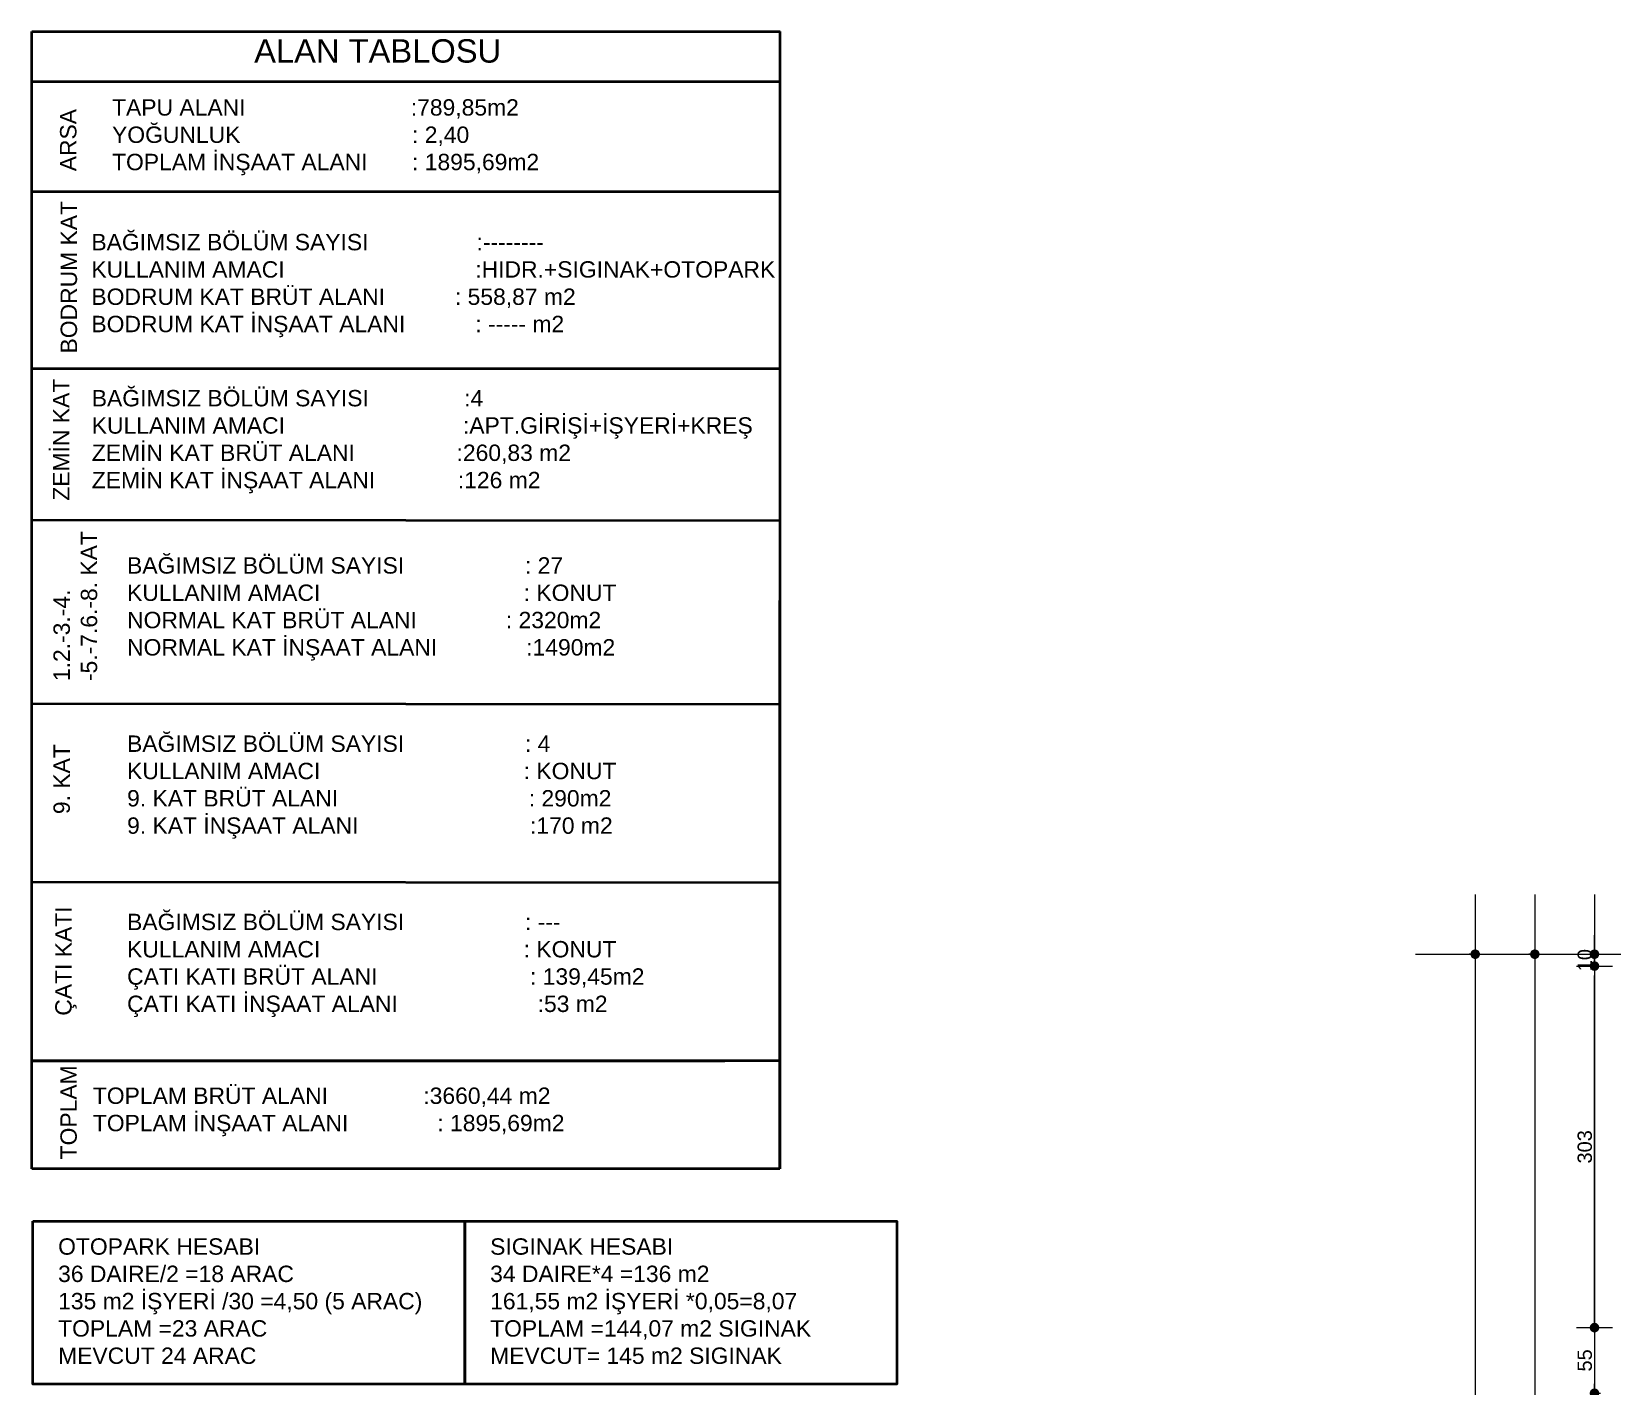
# Model space of a CAD drawing. Header units: millimetres. Extents: x 38129 to 72024, y -56282 to 16512.
# Drawn here: x 40388 to 41713, y -43224 to -42088 of the extents above; entities that cross this region are included whole.
import ezdxf

# ---------------------------------------------------------------- set-up
doc = ezdxf.new("R2010")
doc.units = ezdxf.units.MM
doc.layers.add('DIŞÖLÇÜ', color=37, linetype='Continuous', lineweight=0)
doc.layers.add('İÇ YAZI', color=152, linetype='Continuous', lineweight=40)
doc.styles.add('icdisolcu_yazi', font='arial.ttf')
doc.styles.get("Standard").update_dxf_attribs({"font": 'arial.ttf'})
doc.dimstyles.new('İç Ölçü', dxfattribs={"dimtxt": 12, "dimasz": 8, "dimexe": 5, "dimexo": 0, "dimgap": 2, "dimtad": 1, "dimdec": 0, "dimzin": 12, "dimdsep": 46, "dimtxsty": 'icdisolcu_yazi', "dimblk": 'DOT', "dimcen": 8, "dimdle": 5, "dimclrd": 256, "dimclre": 256, "dimclrt": 7, "dimadec": 0, "dimazin": 3, "dimtfac": 1, "dimtdec": 0, "dimtix": 1, "dimtmove": 2, "dimatfit": 3, "dimldrblk": 'DOT', "dimfxl": 0, "dimtolj": 1, "dimtzin": 0, "dimlwd": -1, "dimlwe": -1, "dimarcsym": 0})

# ---------------------------------------------------------------- blocks, each defined once
blk = doc.blocks.new('_Dot')
at = {"color": 0, "lineweight": -2}
blk.add_line((-0.5, 0), (-1, 0), dxfattribs=at)
at = {"color": 0, "lineweight": 30, "const_width": 0.5}
blk.add_lwpolyline([(-0.25, 0, 1), (0.25, 0, 1)], format="xyb", close=True, dxfattribs=at)
blk = doc.blocks.new('*D649')
at = {"layer": 'Defpoints', "color": 0, "lineweight": 120, "transparency": 16777216}
for p in [(41698.4, -42871.7), (41698.4, -42871.7), (41698.4, -43174.7)]:
    blk.add_point(p, dxfattribs=at)
at = {"layer": 'DIŞÖLÇÜ', "transparency": 16777216}
for p, q in [((41698.4, -42871.7), (41703.4, -42871.7)), ((41698.4, -43174.7), (41703.4, -43174.7))]:
    blk.add_line(p, q, dxfattribs=at)
at = {"layer": 'DIŞÖLÇÜ', "linetype": 'Continuous', "transparency": 16777216}
blk.add_line((41698.4, -43166.7), (41698.4, -42879.7), dxfattribs=at)
at = {"layer": 'DIŞÖLÇÜ', "transparency": 16777216, "xscale": 8, "yscale": 8, "zscale": 8}
for p, rotation in [((41698.4, -42871.7), 90), ((41698.4, -43174.7), 270)]:
    blk.add_blockref('_Dot', p, dxfattribs=dict(at, rotation=rotation))
at = {"layer": 'DIŞÖLÇÜ', "color": 7, "transparency": 16777216, "insert": (41690.3, -43023.2), "char_height": 12, "attachment_point": 5, "rotation": 90, "style": 'icdisolcu_yazi'}
blk.add_mtext('\\A1;303', dxfattribs=at)
blk = doc.blocks.new('*D651')
at = {"layer": 'Defpoints', "color": 0, "lineweight": 120, "transparency": 16777216}
for p in [(41598.4, -42861.7), (41598.4, -45540.1), (41598.4, -45540.1)]:
    blk.add_point(p, dxfattribs=at)
at = {"layer": 'DIŞÖLÇÜ', "transparency": 16777216}
for p, q in [((41598.4, -42861.7), (41593.4, -42861.7)), ((41598.4, -45540.1), (41603.4, -45540.1))]:
    blk.add_line(p, q, dxfattribs=at)
at = {"layer": 'DIŞÖLÇÜ', "linetype": 'Continuous', "transparency": 16777216}
blk.add_line((41598.4, -42869.7), (41598.4, -45532.1), dxfattribs=at)
at = {"layer": 'DIŞÖLÇÜ', "transparency": 16777216, "xscale": 8, "yscale": 8, "zscale": 8}
for p, rotation in [((41598.4, -42861.7), 90), ((41598.4, -45540.1), 270)]:
    blk.add_blockref('_Dot', p, dxfattribs=dict(at, rotation=rotation))
at = {"layer": 'DIŞÖLÇÜ', "color": 7, "transparency": 16777216, "insert": (41590.3, -44200.9), "char_height": 12, "attachment_point": 5, "rotation": 90, "style": 'icdisolcu_yazi'}
blk.add_mtext('\\A1;2678', dxfattribs=at)
blk = doc.blocks.new('*D653')
at = {"layer": 'Defpoints', "color": 0, "lineweight": 120, "transparency": 16777216}
for p in [(41698.4, -42861.7), (41698.4, -42861.7), (41698.4, -42871.7)]:
    blk.add_point(p, dxfattribs=at)
at = {"layer": 'DIŞÖLÇÜ', "linetype": 'Continuous', "transparency": 16777216}
for p, q in [((41698.4, -42853.7), (41698.4, -42845.7)), ((41698.4, -42871.7), (41698.4, -42861.7)), ((41698.4, -42879.7), (41698.4, -42887.7))]:
    blk.add_line(p, q, dxfattribs=at)
at = {"layer": 'DIŞÖLÇÜ', "transparency": 16777216}
for p, q in [((41698.4, -42861.7), (41703.4, -42861.7)), ((41698.4, -42871.7), (41703.4, -42871.7))]:
    blk.add_line(p, q, dxfattribs=at)
at = {"layer": 'DIŞÖLÇÜ', "transparency": 16777216, "xscale": 8, "yscale": 8, "zscale": 8}
for p, rotation in [((41698.4, -42861.7), 270), ((41698.4, -42871.7), 90)]:
    blk.add_blockref('_Dot', p, dxfattribs=dict(at, rotation=rotation))
at = {"layer": 'DIŞÖLÇÜ', "color": 7, "transparency": 16777216, "insert": (41690.3, -42866.7), "char_height": 12, "attachment_point": 5, "rotation": 90, "style": 'icdisolcu_yazi'}
blk.add_mtext('\\A1;10', dxfattribs=at)
blk = doc.blocks.new('*D654')
at = {"layer": 'Defpoints', "color": 0, "lineweight": 120, "transparency": 16777216}
for p in [(41648.4, -42861.7), (41648.4, -45540.1), (41648.4, -45540.1)]:
    blk.add_point(p, dxfattribs=at)
at = {"layer": 'DIŞÖLÇÜ', "transparency": 16777216}
for p, q in [((41648.4, -42861.7), (41643.4, -42861.7)), ((41648.4, -45540.1), (41653.4, -45540.1))]:
    blk.add_line(p, q, dxfattribs=at)
at = {"layer": 'DIŞÖLÇÜ', "linetype": 'Continuous', "transparency": 16777216}
blk.add_line((41648.4, -42869.7), (41648.4, -45532.1), dxfattribs=at)
at = {"layer": 'DIŞÖLÇÜ', "transparency": 16777216, "xscale": 8, "yscale": 8, "zscale": 8}
for p, rotation in [((41648.4, -42861.7), 90), ((41648.4, -45540.1), 270)]:
    blk.add_blockref('_Dot', p, dxfattribs=dict(at, rotation=rotation))
at = {"layer": 'DIŞÖLÇÜ', "color": 7, "transparency": 16777216, "insert": (41640.3, -44200.9), "char_height": 12, "attachment_point": 5, "rotation": 90, "style": 'icdisolcu_yazi'}
blk.add_mtext('\\A1;2678', dxfattribs=at)
blk = doc.blocks.new('*D657')
at = {"layer": 'Defpoints', "color": 0, "lineweight": 120, "transparency": 16777216}
for p in [(41698.4, -43174.7), (41698.4, -43229.7), (41698.4, -43229.7)]:
    blk.add_point(p, dxfattribs=at)
at = {"layer": 'DIŞÖLÇÜ', "transparency": 16777216}
for p, q in [((41698.4, -43174.7), (41703.4, -43174.7)), ((41698.4, -43229.7), (41703.4, -43229.7))]:
    blk.add_line(p, q, dxfattribs=at)
at = {"layer": 'DIŞÖLÇÜ', "linetype": 'Continuous', "transparency": 16777216}
blk.add_line((41698.4, -43182.7), (41698.4, -43221.7), dxfattribs=at)
at = {"layer": 'DIŞÖLÇÜ', "transparency": 16777216, "xscale": 8, "yscale": 8, "zscale": 8}
for p, rotation in [((41698.4, -43174.7), 90), ((41698.4, -43229.7), 270)]:
    blk.add_blockref('_Dot', p, dxfattribs=dict(at, rotation=rotation))
at = {"layer": 'DIŞÖLÇÜ', "color": 7, "transparency": 16777216, "insert": (41690.3, -43202.2), "char_height": 12, "attachment_point": 5, "rotation": 90, "style": 'icdisolcu_yazi'}
blk.add_mtext('\\A1;55', dxfattribs=at)

msp = doc.modelspace()

# ---------------------------------------------------------------- linework, layer by layer
at = {"layer": 'DIŞÖLÇÜ'}
for p, q in [((41598.4, -42811.7), (41598.4, -45595.1)), ((41648.4, -42811.7), (41648.4, -45595.1)), ((41698.4, -42811.7), (41698.4, -45595.1)), ((41548.4, -42861.7), (41928.3, -42861.7)), ((41683.4, -42871.7), (41713.4, -42871.7)), ((41683.4, -43174.7), (41713.4, -43174.7))]:
    msp.add_line(p, q, dxfattribs=at)
at = {"layer": 'İÇ YAZI'}
for p, q in [((40388.6, -43041.5), (40388.7, -42088.4)), ((40388.7, -42088.4), (41015.9, -42088.4)), ((41015.7, -43041.5), (41015.9, -42088.4)), ((40388.7, -42130.2), (41015.9, -42130.2)), ((40388.7, -42222.3), (40969.5, -42222.3)), ((40388.7, -42222.3), (41015.9, -42222.3)), ((40388.7, -42370.7), (41015.9, -42370.7)), ((41015.7, -42498.4), (40388.6, -42497.8)), ((41015.7, -42520.6), (41015.7, -43041.5)), ((41015.7, -42652.5), (40388.6, -42652)), ((41015.6, -42801.8), (40388.5, -42801.3)), ((40969.4, -42951.2), (40388.6, -42951.2)), ((40969.4, -42951.2), (40388.6, -42951.2)), ((40388.6, -42951.2), (40969.4, -42951.2)), ((40969.4, -42951.2), (40388.6, -42951.2)), ((40969.4, -42951.2), (40388.6, -42951.2)), ((40969.4, -42951.2), (40388.6, -42951.2)), ((41015.7, -42951.2), (40388.6, -42951.2)), ((41015.7, -43041.5), (40388.6, -43041.5))]:
    msp.add_line(p, q, dxfattribs=at)
for points in [[(40389.4, -43085.4), (40751.6, -43085.4), (40751.6, -43222.2), (40389.4, -43222.2)], [(40751.6, -43085.4), (41113.7, -43085.4), (41113.7, -43222.2), (40751.6, -43222.2)]]:
    msp.add_lwpolyline(points, close=True, dxfattribs=at)

# ---------------------------------------------------------------- texts
at = {"layer": 'İÇ YAZI', "width": 1113.234, "attachment_point": 1}
for s, insert, char_height in [('{\\fArial|b0|i0|c162|p34;             ALAN TABLOSU\\fArial|b0|i0|c0|p34;}', (40476.1, -42094.8), 19.608), ('{\\fArial|b0|i0|c161|p34;TAPU ALANI                          :}789,85{\\fArial|b0|i0|c161|p34;m2\\PYO\\fArial|b0|i0|c238|p34;Ğ\\fArial|b0|i0|c161|p34;UNLUK                           :} 2,40\\P{\\fArial|b0|i0|c161|p34;TOPLAM \\fArial|b0|i0|c238|p34;İ\\fArial|b0|i0|c161|p34;N\\fArial|b0|i0|c238|p34;Ş\\fArial|b0|i0|c161|p34;AAT ALANI       :} 1895,69{\\fArial|b0|i0|c161|p34;m2}', (40455.9, -42145.1), 13.7255), ('{\\fArial|b0|i0|c161|p34;BA\\fArial|b0|i0|c238|p34;Ğ\\fArial|b0|i0|c161|p34;IMSIZ BÖLÜM SAYISI          \\fArial|b0|i0|c238|p34;       \\fArial|b0|i0|c161|p34;:}--------{\\fArial|b0|i0|c161|p34;\\PKULLANIM AMACI                          \\fArial|b0|i0|c238|p34;    \\fArial|b0|i0|c161|p34;:\\fArial|b0|i0|c238|p34;HIDR.+SIGINAK+}OTOPARK\\P{\\fArial|b0|i0|c161|p34;BODRUM KAT BRÜT ALANI         \\fArial|b0|i0|c238|p34;  \\fArial|b0|i0|c161|p34;:} 558,87 {\\fArial|b0|i0|c161|p34;m2\\PBODRUM KAT \\fArial|b0|i0|c238|p34;İ\\fArial|b0|i0|c161|p34;N\\fArial|b0|i0|c238|p34;Ş\\fArial|b0|i0|c161|p34;AAT ALANI       \\fArial|b0|i0|c238|p34;   \\fArial|b0|i0|c161|p34; :\\fArial|b0|i0|c238|p34; }-----{\\fArial|b0|i0|c238|p34; m2}', (40438.6, -42258), 13.7255), ('{\\fArial|b0|i0|c161|p34;BA\\fArial|b0|i0|c238|p34;Ğ\\fArial|b0|i0|c161|p34;IMSIZ BÖLÜM SAYISI               :}4{\\fArial|b0|i0|c161|p34;\\PKULLANIM AMACI                            :}APT.GİRİŞİ{\\fArial|b0|i0|c161|p34;+}İŞYERİ+KREŞ\\PZ{\\fArial|b0|i0|c161|p34;EM\\fArial|b0|i0|c238|p34;İ\\fArial|b0|i0|c161|p34;N KAT BRÜT ALANI              }  :260,83 {\\fArial|b0|i0|c161|p34;m2\\PZEM\\fArial|b0|i0|c238|p34;İ\\fArial|b0|i0|c161|p34;N KAT \\fArial|b0|i0|c238|p34;İ\\fArial|b0|i0|c161|p34;N\\fArial|b0|i0|c238|p34;Ş\\fArial|b0|i0|c161|p34;AAT ALANI             :}126 {\\fArial|b0|i0|c161|p34;m2}', (40438.9, -42388.8), 13.7255), ('{\\fArial|b0|i0|c161|p34;BA\\fArial|b0|i0|c238|p34;Ğ\\fArial|b0|i0|c161|p34;IMSIZ BÖLÜM SAYISI                   :} 27\\P{\\fArial|b0|i0|c161|p34;KULLANIM AMACI                                : }KONUT{\\fArial|b0|i0|c161|p34;\\PNORMAL KAT BRÜT ALANI       \\fArial|b0|i0|c238|p34;      \\fArial|b0|i0|c161|p34; : }2320{\\fArial|b0|i0|c161|p34;m2\\PNORMAL KAT \\fArial|b0|i0|c238|p34;İ\\fArial|b0|i0|c161|p34;N\\fArial|b0|i0|c238|p34;Ş\\fArial|b0|i0|c161|p34;AAT ALANI       \\fArial|b0|i0|c238|p34;       \\fArial|b0|i0|c161|p34;:}1490{\\fArial|b0|i0|c161|p34;m2}', (40468.5, -42529), 13.7255), ('{\\fArial|b0|i0|c161|p34;BA\\fArial|b0|i0|c238|p34;Ğ\\fArial|b0|i0|c161|p34;IMSIZ BÖLÜM SAYISI                   :} 4\\P{\\fArial|b0|i0|c161|p34;KULLANIM AMACI                                : }KONUT{\\fArial|b0|i0|c161|p34;\\P}9.{\\fArial|b0|i0|c161|p34; KAT BRÜT ALANI       \\fArial|b0|i0|c238|p34;      }                {\\fArial|b0|i0|c161|p34; : }290{\\fArial|b0|i0|c161|p34;m2\\P}9.{\\fArial|b0|i0|c161|p34; KAT \\fArial|b0|i0|c238|p34;İ\\fArial|b0|i0|c161|p34;N\\fArial|b0|i0|c238|p34;Ş\\fArial|b0|i0|c161|p34;AAT ALANI       \\fArial|b0|i0|c238|p34;      }             {\\fArial|b0|i0|c238|p34; \\fArial|b0|i0|c161|p34;:}170 {\\fArial|b0|i0|c161|p34;m2}', (40468.5, -42678.4), 13.7255), ('{\\fArial|b0|i0|c161|p34;BA\\fArial|b0|i0|c238|p34;Ğ\\fArial|b0|i0|c161|p34;IMSIZ BÖLÜM SAYISI                   :} ---\\P{\\fArial|b0|i0|c161|p34;KULLANIM AMACI                                : }KONUT{\\fArial|b0|i0|c161|p34;\\P}ÇATI{\\fArial|b0|i0|c161|p34; KAT}I{\\fArial|b0|i0|c161|p34; BRÜT ALANI       \\fArial|b0|i0|c238|p34;      }          {\\fArial|b0|i0|c161|p34; : }139,45{\\fArial|b0|i0|c161|p34;m2\\P}ÇATI{\\fArial|b0|i0|c161|p34; KAT}I{\\fArial|b0|i0|c161|p34; \\fArial|b0|i0|c238|p34;İ\\fArial|b0|i0|c161|p34;N\\fArial|b0|i0|c238|p34;Ş\\fArial|b0|i0|c161|p34;AAT ALANI       \\fArial|b0|i0|c238|p34;      }        {\\fArial|b0|i0|c238|p34; \\fArial|b0|i0|c161|p34;:}53 {\\fArial|b0|i0|c161|p34;m2}', (40468.5, -42827.8), 13.7255), ('{\\fArial|b0|i0|c161|p34;\\PTOPLAM BRÜT ALANI      }      {\\fArial|b0|i0|c161|p34;   :}3660,44 {\\fArial|b0|i0|c161|p34;m2\\PTOPLAM \\fArial|b0|i0|c238|p34;İ\\fArial|b0|i0|c161|p34;N\\fArial|b0|i0|c238|p34;Ş\\fArial|b0|i0|c161|p34;AAT ALANI     }      {\\fArial|b0|i0|c161|p34;   :} 1895,69{\\fArial|b0|i0|c161|p34;m2  }', (40439.8, -42950.6), 13.7255), ('{\\fArial|b0|i0|c161|p34;\\P}OTOPARK HESABI\\P36 DAIRE/2 =18 ARAC\\P135 m2 İŞYERİ /30 =4,50 (5 ARAC)\\PTOPLAM =23 ARAC\\PMEVCUT 24 ARAC', (40410.7, -43077), 13.725), ('{\\fArial|b0|i0|c161|p34;\\P}SIGINAK HESABI\\P34 DAIRE*4 =136 m2\\P161,55 m2 İŞYERİ *0,05=8,07 \\PTOPLAM =144,07 m2 SIGINAK\\PMEVCUT= 145 m2 SIGINAK', (40772.8, -43077), 13.725)]:
    msp.add_mtext(s, dxfattribs=dict(at, insert=insert, char_height=char_height))
at = {"layer": 'İÇ YAZI', "width": 1113.234, "attachment_point": 1, "rotation": 90}
for s, insert, char_height in [('ARSA', (40412.3, -42205.5), 13.73), ('{\\fArial|b0|i0|c238|p34;BODRUM KAT }', (40412.8, -42358.2), 13.725), ('{\\fArial|b0|i0|c162|p34;ZEMİN KAT }', (40406.4, -42481.6), 13.725), ('1.2.-3.-4.\\P-5.-7.6.-8. KAT', (40406.8, -42632.8), 13.725), ('9. KAT', (40406.8, -42744.3), 13.73), ('ÇATI KATI', (40408.3, -42913.3), 13.73), ('{\\fArial|b0|i0|c162|p34;TOPLAM}', (40412.6, -43033.7), 13.725)]:
    msp.add_mtext(s, dxfattribs=dict(at, insert=insert, char_height=char_height))

# ---------------------------------------------------------------- dimensions: what is measured, and where the dimension line sits
at = {"layer": 'DIŞÖLÇÜ'}
for base, p1, p2, picture, middle in [((41698.4, -42861.7), (41698.4, -42871.7), (41698.4, -42861.7), '*D653', (41690.3, -42866.7)), ((41598.4, -45540.1), (41598.4, -42861.7), (41598.4, -45540.1), '*D651', (41590.3, -44200.9)), ((41648.4, -45540.1), (41648.4, -42861.7), (41648.4, -45540.1), '*D654', (41640.3, -44200.9)), ((41698.4, -42871.7), (41698.4, -43174.7), (41698.4, -42871.7), '*D649', (41690.3, -43023.2)), ((41698.4, -43229.7), (41698.4, -43174.7), (41698.4, -43229.7), '*D657', (41690.3, -43202.2))]:
    dim = msp.add_linear_dim(base=base, p1=p1, p2=p2, angle=90, dimstyle='İç Ölçü', dxfattribs=at)
    dim.commit()
    dim.dimension.update_dxf_attribs({"geometry": picture, "text_midpoint": middle})

doc.saveas('drawing.dxf')
